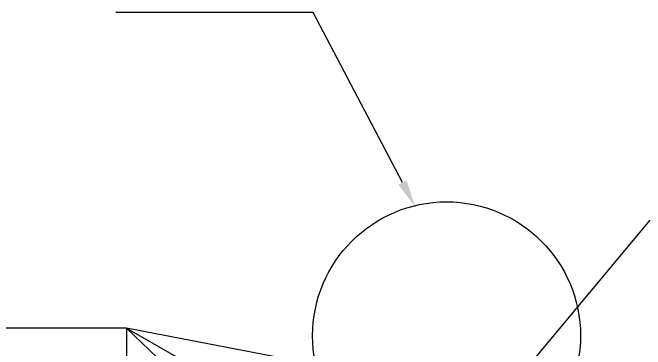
# Model space of a CAD drawing. Extents: x 2246048 to 2442613, y -66234 to 220766.
# Drawn here: x 2367615 to 2372182, y 133067 to 135498 of the extents above; entities that cross this region are included whole.
import ezdxf

# ---------------------------------------------------------------- set-up
doc = ezdxf.new("R2010")
doc.units = 0
doc.header["$LTSCALE"] = 1000
doc.header["$MEASUREMENT"] = 0
for name, color, linetype in [('$RECOVER_980714094048-101', 7, 'Continuous'), ('$RECOVER_980714094048-93', 7, 'Continuous'), ('EGTXT', 7, 'Continuous')]:
    doc.layers.add(name, color=color, linetype=linetype)

msp = doc.modelspace()

# ---------------------------------------------------------------- linework, layer by layer
at = {"layer": '$RECOVER_980714094048-101', "linetype": 'Continuous'}
for p, q in [((2368437.563, 133218.828), (2366504.723, 133218.828)), ((2370495.983, 132825.708), (2368437.563, 133218.828)), ((2368437.563, 133218.828), (2370495.983, 132044.928)), ((2370495.983, 131264.148), (2368437.563, 133218.828)), ((2368437.563, 133218.828), (2368437.563, 129309.468))]:
    msp.add_line(p, q, dxfattribs=at)
at = {"layer": '$RECOVER_980714094048-93', "color": 7, "linetype": 'Continuous'}
msp.add_circle((2370747.33, 133165.271), 966.948, dxfattribs=at)
at = {"layer": 'EGTXT', "color": 1}
for p, q in [((2369783.968, 135498.007), (2368359.36, 135498.007)), ((2370428.903, 134271.373), (2369783.968, 135498.007)), ((2370212.913, 131594.434), (2372215.718, 134000.596))]:
    msp.add_line(p, q, dxfattribs=at)
msp.add_solid([(2370458.407, 134286.885), (2370399.4, 134255.861), (2370521.978, 134094.35)], dxfattribs=at)

doc.saveas('drawing.dxf')
